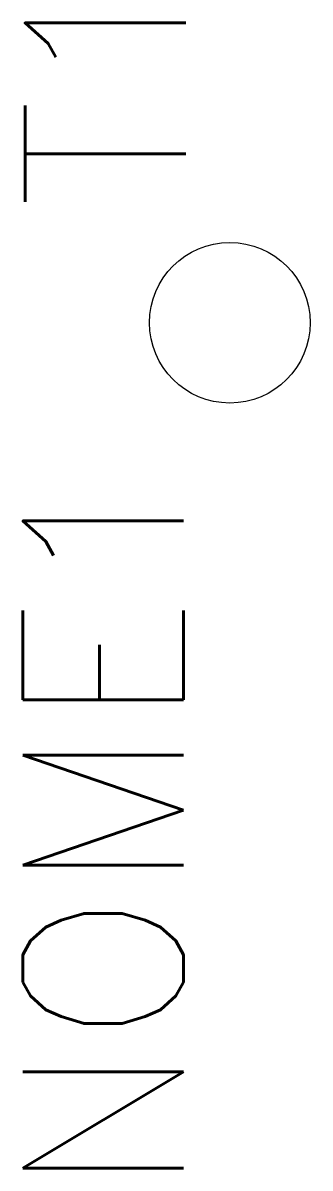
# Model space of a CAD drawing. Header units: millimetres. Extents: x -2.6 to 1, y -10.5 to 3.7.
import ezdxf
from ezdxf.enums import TextEntityAlignment as Align

# ---------------------------------------------------------------- set-up
doc = ezdxf.new("R2010")
doc.units = ezdxf.units.MM
doc.header["$LTSCALE"] = 10
doc.styles.add('ROMANS', font='romans.shx')

msp = doc.modelspace()

# ---------------------------------------------------------------- linework, layer by layer
at = {"color": 7}
msp.add_circle((0, 0.006), 1, dxfattribs=at)

# ---------------------------------------------------------------- texts
at = {"color": 7, "style": 'ROMANS', "flags": 4}
msp.add_attdef('T1', text='T1', height=2, rotation=90, dxfattribs=at).set_placement((-1.549, 1.425), align=Align.MIDDLE_LEFT)
msp.add_attdef('NOME1', text='NOME1', height=2, rotation=90, dxfattribs=at).set_placement((-1.577, -1.691), align=Align.MIDDLE_RIGHT)

doc.saveas('drawing.dxf')
